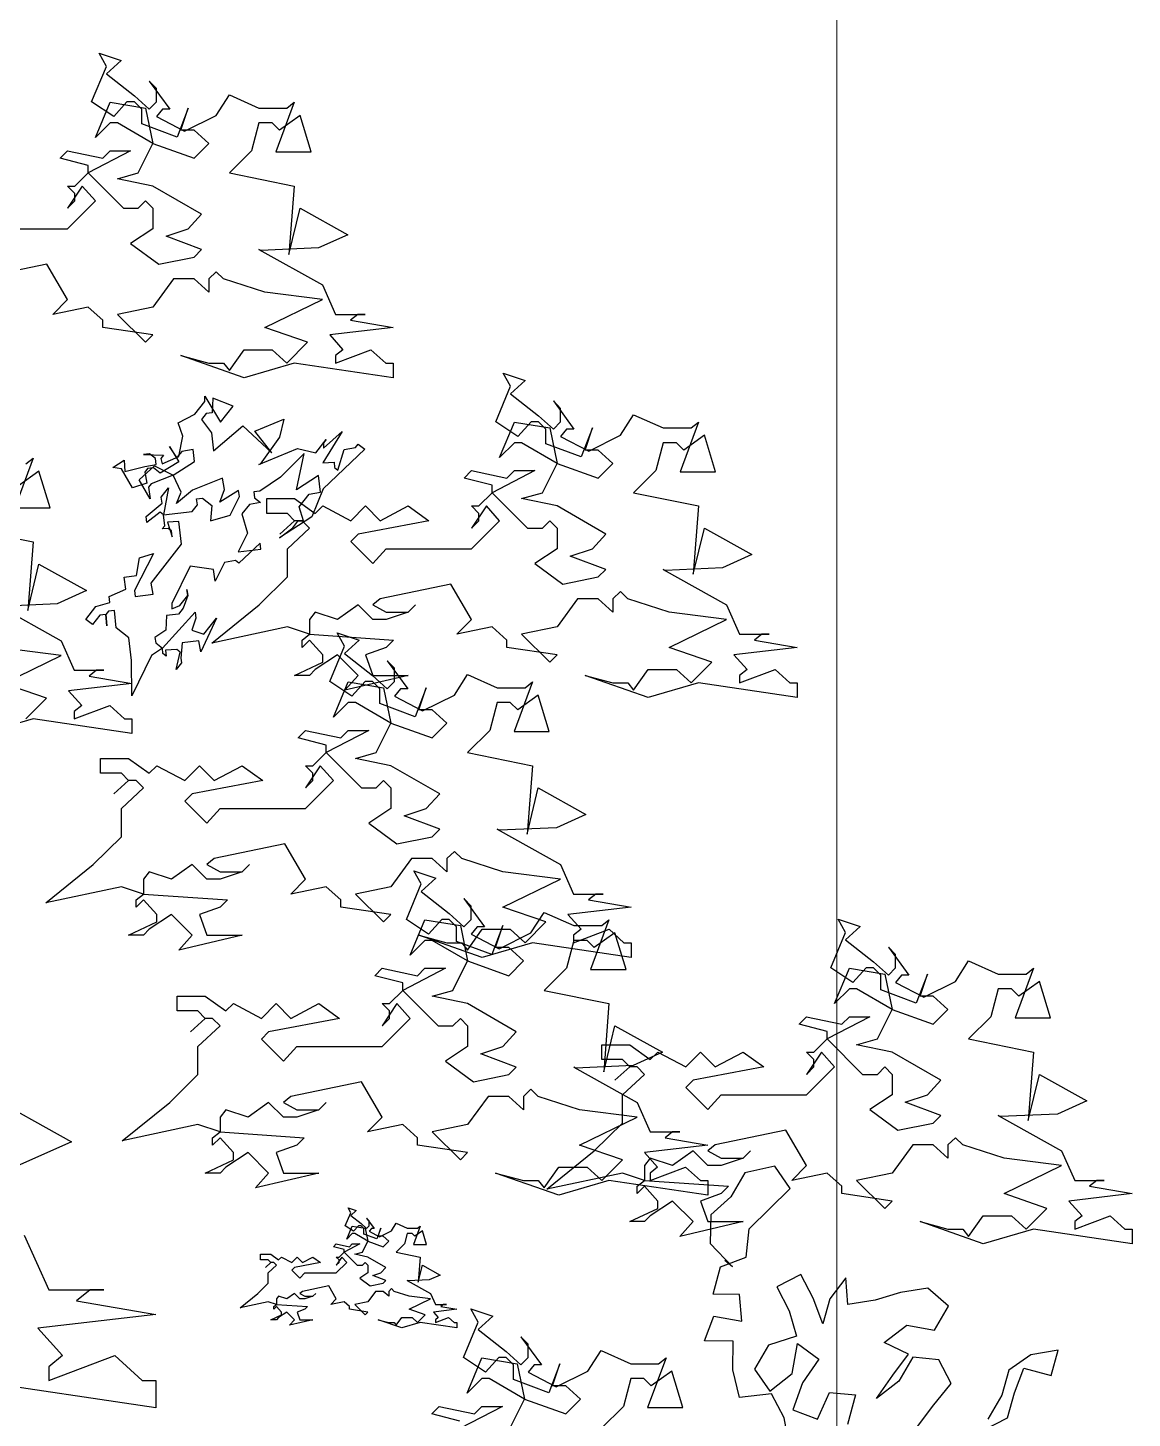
# Model space of a CAD drawing. Header units: millimetres. Extents: x 684983 to 685377, y 990360 to 990509.
# Drawn here: x 685191.389 to 685192.192, y 990422.772 to 990423.783 of the extents above; entities that cross this region are included whole.
import ezdxf

# ---------------------------------------------------------------- set-up
doc = ezdxf.new("R2010")
doc.units = ezdxf.units.MM
doc.layers.add('grid', color=8, linetype='Continuous', lineweight=9)
doc.layers.add('SYMBOLS', color=7, linetype='Continuous')
doc.layers.add('VENGA TREE', color=7, linetype='Continuous')

# ---------------------------------------------------------------- blocks, each defined once
blk = doc.blocks.new('A$C7BFB01F8')
at = {"layer": 'SYMBOLS', "color": 99}
for points in [[(2.1369, 3.9652), (2.1675, 3.9411), (2.1836, 3.9266), (2.1916, 3.9347), (2.1916, 3.9492), (2.1836, 3.9573), (2.206, 3.9266), (2.198, 3.9266), (2.1916, 3.9187), (2.2221, 3.9027), (2.2567, 3.9199), (2.2711, 3.9423), (2.3033, 3.9278), (2.3338, 3.9278), (2.3417, 3.9343), (2.3217, 3.8801), (2.3603, 3.8801), (2.3482, 3.9199), (2.3257, 3.9038), (2.3178, 3.9118), (2.3033, 3.9118), (2.2953, 3.8813), (2.2711, 3.8572), (2.3417, 3.8428), (2.336, 3.7683), (2.3482, 3.8186), (2.4002, 3.7897), (2.3681, 3.7754), (2.3054, 3.7725), (2.3033, 3.7736), (2.3724, 3.7351), (2.3868, 3.703), (2.419, 3.703), (2.4109, 3.703), (2.4029, 3.6966), (2.4494, 3.6885), (2.3804, 3.6805), (2.3948, 3.6645), (2.3868, 3.658), (2.3868, 3.6499), (2.4253, 3.6645), (2.4415, 3.6499), (2.4494, 3.6499), (2.4494, 3.6339), (2.3417, 3.6499), (2.2871, 3.6339), (2.2181, 3.658), (2.2487, 3.6499), (2.2647, 3.6499), (2.2711, 3.6419), (2.2871, 3.6645), (2.3178, 3.6645), (2.3338, 3.6499), (2.3563, 3.6725), (2.3097, 3.6885), (2.3724, 3.7191), (2.3097, 3.7271), (2.2647, 3.7416), (2.2567, 3.7495), (2.2487, 3.7416), (2.2487, 3.7271), (2.2326, 3.7416), (2.2101, 3.7416), (2.1876, 3.7109), (2.149, 3.703), (2.1797, 3.6725), (2.1876, 3.6805), (2.133, 3.6885), (2.133, 3.6966), (2.117, 3.7109), (2.0784, 3.703), (2.0944, 3.7191), (2.072, 3.7576), (1.9949, 3.7416)], [(2.0014, 3.7962), (2.0944, 3.7962), (2.125, 3.8267), (2.1106, 3.8428), (2.0944, 3.8186), (2.1024, 3.8267), (2.1024, 3.8348), (2.0944, 3.8428), (2.1024, 3.8428), (2.117, 3.8572), (2.117, 3.8653), (2.0864, 3.8732), (2.0944, 3.8813), (2.133, 3.8732), (2.1411, 3.8813), (2.1634, 3.8813), (2.117, 3.8572), (2.1555, 3.8186), (2.1716, 3.8186), (2.1797, 3.8267), (2.1876, 3.8186), (2.1876, 3.7962), (2.1634, 3.7801), (2.1941, 3.7576), (2.2326, 3.7655), (2.2407, 3.7736), (2.2021, 3.7881), (2.2261, 3.7962), (2.2407, 3.8122), (2.1876, 3.8428), (2.149, 3.8508), (2.1716, 3.8572), (2.1876, 3.8892), (2.149, 3.9118), (2.1411, 3.9118), (2.125, 3.8958), (2.1411, 3.9343), (2.1797, 3.9278), (2.1876, 3.8892), (2.2326, 3.8732), (2.2487, 3.8892), (2.2326, 3.9038), (2.2181, 3.9038), (2.2261, 3.9278), (2.214, 3.8962), (2.1755, 3.9106), (2.1755, 3.9266), (2.1675, 3.9347), (2.1594, 3.9347), (2.145, 3.9187), (2.1209, 3.9347), (2.1369, 3.9733), (2.1289, 3.9877), (2.153, 3.9797), (2.1369, 3.9652), (2.1369, 3.9652)], [(2.5775, 3.6165), (2.6081, 3.5924), (2.6242, 3.5779), (2.6321, 3.586), (2.6321, 3.6005), (2.6242, 3.6086), (2.6466, 3.5779), (2.6386, 3.5779), (2.6321, 3.57), (2.6627, 3.5539), (2.6973, 3.5712), (2.7117, 3.5936), (2.7439, 3.5791), (2.7744, 3.5791), (2.7823, 3.5856), (2.7623, 3.5314), (2.8009, 3.5314), (2.7888, 3.5712), (2.7663, 3.5551), (2.7583, 3.5631), (2.7439, 3.5631), (2.7359, 3.5326), (2.7117, 3.5085), (2.7823, 3.4941), (2.7765, 3.4196), (2.7888, 3.4699), (2.8407, 3.441), (2.8087, 3.4266), (2.746, 3.4238), (2.7439, 3.4249), (2.813, 3.3864), (2.8273, 3.3543), (2.8596, 3.3543), (2.8515, 3.3543), (2.8435, 3.3479), (2.89, 3.3398), (2.821, 3.3318), (2.8354, 3.3158), (2.8273, 3.3093), (2.8273, 3.3012), (2.8659, 3.3158), (2.882, 3.3012), (2.89, 3.3012), (2.89, 3.2852), (2.7823, 3.3012), (2.7277, 3.2852), (2.6587, 3.3093), (2.6892, 3.3012), (2.7053, 3.3012), (2.7117, 3.2932), (2.7277, 3.3158), (2.7583, 3.3158), (2.7744, 3.3012), (2.7969, 3.3238), (2.7503, 3.3398), (2.813, 3.3704), (2.7503, 3.3784), (2.7053, 3.3929), (2.6973, 3.4008), (2.6892, 3.3929), (2.6892, 3.3784), (2.6732, 3.3929), (2.6507, 3.3929), (2.6282, 3.3622), (2.5896, 3.3543), (2.6203, 3.3238), (2.6282, 3.3318), (2.5736, 3.3398), (2.5736, 3.3479), (2.5576, 3.3622), (2.519, 3.3543), (2.535, 3.3704), (2.5126, 3.4089), (2.4355, 3.3929), (2.4273, 3.3864), (2.442, 3.3784), (2.4659, 3.3784), (2.474, 3.3864), (2.4659, 3.3784), (2.442, 3.3704), (2.4273, 3.3704), (2.4113, 3.3864), (2.3889, 3.3704), (2.3647, 3.3784), (2.3584, 3.3704), (2.3584, 3.3543), (2.4499, 3.3479), (2.442, 3.3398), (2.4194, 3.3318), (2.4273, 3.3093), (2.4659, 3.3093), (2.3969, 3.2932), (2.4113, 3.3093), (2.3889, 3.3318), (2.3647, 3.3158), (2.3584, 3.3093), (2.3422, 3.3093), (2.3729, 3.3238), (2.3729, 3.3318), (2.3584, 3.3479), (2.3503, 3.3398), (2.3503, 3.3479), (2.3584, 3.3543), (2.3343, 3.3622), (2.2518, 3.3446), (2.3036, 3.3864), (2.3343, 3.4168), (2.3343, 3.4475), (2.3584, 3.4699), (2.3503, 3.478), (2.3422, 3.478), (2.3262, 3.4635), (2.3422, 3.478), (2.3343, 3.486), (2.3117, 3.486), (2.3117, 3.5021), (2.3422, 3.5021), (2.3647, 3.486), (2.3729, 3.4941), (2.4034, 3.478), (2.4194, 3.4941), (2.4355, 3.478), (2.4659, 3.4941), (2.4884, 3.478), (2.4113, 3.4635), (2.4034, 3.4555), (2.4273, 3.4314), (2.442, 3.4475), (2.535, 3.4475), (2.5655, 3.478), (2.5512, 3.4941), (2.535, 3.4699), (2.543, 3.478), (2.543, 3.486), (2.535, 3.4941), (2.543, 3.4941), (2.5576, 3.5085), (2.5576, 3.5166), (2.527, 3.5245), (2.535, 3.5326), (2.5736, 3.5245), (2.5817, 3.5326), (2.604, 3.5326), (2.5576, 3.5085), (2.5961, 3.4699), (2.6122, 3.4699), (2.6203, 3.478), (2.6282, 3.4699), (2.6282, 3.4475), (2.604, 3.4314), (2.6346, 3.4089), (2.6732, 3.4168), (2.6813, 3.4249), (2.6427, 3.4394), (2.6667, 3.4475), (2.6813, 3.4635), (2.6282, 3.4941), (2.5896, 3.5021), (2.6122, 3.5085), (2.6282, 3.5405), (2.5896, 3.5631), (2.5817, 3.5631), (2.5655, 3.5471), (2.5817, 3.5856), (2.6203, 3.5791), (2.6282, 3.5405), (2.6732, 3.5245), (2.6892, 3.5405), (2.6732, 3.5551), (2.6587, 3.5551), (2.6667, 3.5791), (2.6546, 3.5475), (2.6161, 3.5619), (2.6161, 3.5779), (2.6081, 3.586), (2.6, 3.586), (2.5856, 3.57), (2.5615, 3.586), (2.5775, 3.6246), (2.5695, 3.639), (2.5936, 3.631), (2.5775, 3.6165), (2.5775, 3.6165)], [(2.1572, 3.5318), (2.179, 3.5371), (2.1913, 3.5393), (2.1905, 3.5457), (2.1839, 3.5509), (2.1774, 3.5501), (2.1993, 3.5495), (2.1964, 3.5458), (2.1977, 3.54), (2.2159, 3.5482), (2.2204, 3.5701), (2.2153, 3.5846), (2.2333, 3.594), (2.2442, 3.6079), (2.2441, 3.6138), (2.2615, 3.5854), (2.2752, 3.6029), (2.2529, 3.6116), (2.2522, 3.5957), (2.2457, 3.5949), (2.2406, 3.5883), (2.2516, 3.5739), (2.2539, 3.5543), (2.2856, 3.5813), (2.3174, 3.5521), (2.2988, 3.5756), (2.3304, 3.5889), (2.3256, 3.5692), (2.3046, 3.5398), (2.3033, 3.5392), (2.3454, 3.5569), (2.3651, 3.552), (2.3765, 3.5666), (2.3737, 3.563), (2.3737, 3.557), (2.3939, 3.5753), (2.373, 3.5411), (2.3854, 3.542), (2.3855, 3.536), (2.3892, 3.5331), (2.3962, 3.5558), (2.4086, 3.558), (2.4114, 3.5616), (2.4187, 3.5559), (2.3732, 3.5127), (2.361, 3.4822), (2.3256, 3.4594), (2.3401, 3.4704), (2.3458, 3.4777), (2.3517, 3.4778), (2.3471, 3.4931), (2.358, 3.507), (2.3703, 3.5091), (2.3681, 3.5273), (2.3443, 3.5118), (2.3526, 3.5512), (2.3267, 3.5256), (2.3042, 3.5103), (2.2977, 3.5095), (2.2985, 3.503), (2.305, 3.4979), (2.2928, 3.4957), (2.2847, 3.4855), (2.2907, 3.4644), (2.2806, 3.4441), (2.3053, 3.4471), (2.3045, 3.4536), (2.2814, 3.4316), (2.2778, 3.4345), (2.2656, 3.4323), (2.2554, 3.412), (2.2538, 3.425), (2.2284, 3.4285), (2.2083, 3.3878), (2.2083, 3.3818), (2.2171, 3.3856), (2.2256, 3.3965), (2.2248, 3.403), (2.2256, 3.3965), (2.2207, 3.3828), (2.2155, 3.3761), (2.2026, 3.3745), (2.2019, 3.3587), (2.1896, 3.3505), (2.191, 3.3448), (2.1983, 3.3391), (2.2338, 3.3783), (2.2346, 3.3719), (2.2302, 3.3588), (2.2433, 3.3544), (2.257, 3.3719), (2.2398, 3.3349), (2.2376, 3.3471), (2.2194, 3.3449), (2.218, 3.3283), (2.2188, 3.3231), (2.213, 3.3157), (2.2173, 3.3348), (2.2137, 3.3377), (2.2013, 3.3368), (2.202, 3.3303), (2.1984, 3.3331), (2.1983, 3.3391), (2.1862, 3.331), (2.1648, 3.2872), (2.1643, 3.3257), (2.1614, 3.3504), (2.1475, 3.3613), (2.1458, 3.3802), (2.1393, 3.3794), (2.1364, 3.3757), (2.1373, 3.3633), (2.1364, 3.3757), (2.1299, 3.375), (2.1219, 3.3647), (2.1147, 3.3704), (2.1255, 3.3843), (2.1408, 3.3888), (2.14, 3.3954), (2.1582, 3.4035), (2.1565, 3.4165), (2.1696, 3.4181), (2.1731, 3.4376), (2.1884, 3.4421), (2.1676, 3.4019), (2.1684, 3.3955), (2.1878, 3.3978), (2.1857, 3.4101), (2.2188, 3.4524), (2.2158, 3.4771), (2.2034, 3.4763), (2.2086, 3.4604), (2.2078, 3.4669), (2.2042, 3.4697), (2.1977, 3.469), (2.2005, 3.4726), (2.1991, 3.4843), (2.1955, 3.4872), (2.181, 3.4761), (2.1802, 3.4827), (2.1976, 3.4973), (2.1968, 3.5038), (2.2047, 3.514), (2.1991, 3.4843), (2.2303, 3.4881), (2.2361, 3.4954), (2.2353, 3.5019), (2.2418, 3.5027), (2.252, 3.4947), (2.2506, 3.478), (2.2718, 3.4839), (2.2819, 3.5043), (2.2811, 3.5108), (2.2608, 3.4984), (2.2656, 3.5122), (2.2636, 3.5245), (2.2308, 3.5113), (2.2135, 3.4966), (2.2186, 3.5091), (2.2097, 3.5278), (2.1858, 3.5183), (2.1829, 3.5147), (2.1845, 3.5017), (2.1727, 3.5227), (2.1894, 3.5379), (2.2097, 3.5278), (2.233, 3.5425), (2.2314, 3.5555), (2.2191, 3.5534), (2.2139, 3.5468), (2.2059, 3.559), (2.2159, 3.5423), (2.1957, 3.5299), (2.1884, 3.5356), (2.1819, 3.5348), (2.179, 3.5311), (2.1812, 3.5189), (2.1654, 3.5137), (2.1535, 3.5347), (2.1441, 3.5361), (2.1563, 3.5442), (2.1572, 3.5318), (2.1572, 3.5318)], [(2.049, 3.5399), (2.057, 3.5463), (2.037, 3.4921), (2.0755, 3.4921), (2.0634, 3.5319), (2.041, 3.5159)], [(1.9864, 3.4693), (2.057, 3.4549), (2.0512, 3.3803), (2.0634, 3.4307), (2.1154, 3.4018), (2.0834, 3.3874), (2.0207, 3.3846)], [(2.0185, 3.3857), (2.0876, 3.3472), (2.102, 3.315), (2.1343, 3.315), (2.1262, 3.315), (2.1181, 3.3086), (2.1647, 3.3005), (2.0957, 3.2926), (2.1101, 3.2766), (2.102, 3.27), (2.102, 3.262), (2.1406, 3.2766), (2.1567, 3.262), (2.1647, 3.262), (2.1647, 3.2459), (2.057, 3.262), (2.0024, 3.2459)], [(2.049, 3.262), (2.0716, 3.2845), (2.025, 3.3005), (2.0876, 3.3312), (2.025, 3.3391)], [(2.3965, 3.3332), (2.427, 3.3091), (2.4432, 3.2946), (2.4511, 3.3027), (2.4511, 3.3172), (2.4432, 3.3252), (2.4656, 3.2946), (2.4576, 3.2946), (2.4511, 3.2867), (2.4816, 3.2706), (2.5163, 3.2879), (2.5307, 3.3103), (2.5628, 3.2958), (2.5934, 3.2958), (2.6013, 3.3022), (2.5813, 3.2481), (2.6198, 3.2481), (2.6077, 3.2879), (2.5853, 3.2718), (2.5773, 3.2798), (2.5628, 3.2798), (2.5549, 3.2493), (2.5307, 3.2252), (2.6013, 3.2108), (2.5955, 3.1363), (2.6077, 3.1866), (2.6597, 3.1577), (2.6277, 3.1433), (2.565, 3.1405), (2.5628, 3.1416), (2.6319, 3.1031), (2.6463, 3.071), (2.6786, 3.071), (2.6705, 3.071), (2.6625, 3.0645), (2.709, 3.0565), (2.64, 3.0485), (2.6544, 3.0325), (2.6463, 3.026), (2.6463, 3.0179), (2.6849, 3.0325), (2.701, 3.0179), (2.709, 3.0179), (2.709, 3.0019), (2.6013, 3.0179), (2.5467, 3.0019), (2.4777, 3.026), (2.5082, 3.0179), (2.5243, 3.0179), (2.5307, 3.0099), (2.5467, 3.0325), (2.5773, 3.0325), (2.5934, 3.0179), (2.6159, 3.0405), (2.5693, 3.0565), (2.6319, 3.0871), (2.5693, 3.0951), (2.5243, 3.1096), (2.5163, 3.1175), (2.5082, 3.1096), (2.5082, 3.0951), (2.4922, 3.1096), (2.4697, 3.1096), (2.4472, 3.0789), (2.4086, 3.071), (2.4392, 3.0405), (2.4472, 3.0485), (2.3926, 3.0565), (2.3926, 3.0645), (2.3766, 3.0789), (2.338, 3.071), (2.354, 3.0871), (2.3316, 3.1256), (2.2545, 3.1096), (2.2463, 3.1031), (2.2609, 3.0951), (2.2849, 3.0951), (2.293, 3.1031), (2.2849, 3.0951), (2.2609, 3.0871), (2.2463, 3.0871), (2.2303, 3.1031), (2.2079, 3.0871), (2.1837, 3.0951), (2.1773, 3.0871), (2.1773, 3.071), (2.2689, 3.0645), (2.2609, 3.0565), (2.2384, 3.0485), (2.2463, 3.026), (2.2849, 3.026), (2.2159, 3.0099), (2.2303, 3.026), (2.2079, 3.0485), (2.1837, 3.0325), (2.1773, 3.026), (2.1612, 3.026), (2.1918, 3.0405), (2.1918, 3.0485), (2.1773, 3.0645), (2.1693, 3.0565), (2.1693, 3.0645), (2.1773, 3.071), (2.1533, 3.0789), (2.0708, 3.0613), (2.1226, 3.1031), (2.1533, 3.1335), (2.1533, 3.1642), (2.1773, 3.1866), (2.1693, 3.1947), (2.1612, 3.1947), (2.1452, 3.1802), (2.1612, 3.1947), (2.1533, 3.2027), (2.1307, 3.2027), (2.1307, 3.2188), (2.1612, 3.2188), (2.1837, 3.2027), (2.1918, 3.2108), (2.2224, 3.1947), (2.2384, 3.2108), (2.2545, 3.1947), (2.2849, 3.2108), (2.3074, 3.1947), (2.2303, 3.1802), (2.2224, 3.1722), (2.2463, 3.1481), (2.2609, 3.1642), (2.354, 3.1642), (2.3845, 3.1947), (2.3701, 3.2108), (2.354, 3.1866), (2.362, 3.1947), (2.362, 3.2027), (2.354, 3.2108), (2.362, 3.2108), (2.3766, 3.2252), (2.3766, 3.2333), (2.3459, 3.2412), (2.354, 3.2493), (2.3926, 3.2412), (2.4007, 3.2493), (2.423, 3.2493), (2.3766, 3.2252), (2.415, 3.1866), (2.4312, 3.1866), (2.4392, 3.1947), (2.4472, 3.1866), (2.4472, 3.1642), (2.423, 3.1481), (2.4536, 3.1256), (2.4922, 3.1335), (2.5003, 3.1416), (2.4617, 3.1561), (2.4857, 3.1642), (2.5003, 3.1802), (2.4472, 3.2108), (2.4086, 3.2188), (2.4312, 3.2252), (2.4472, 3.2572), (2.4086, 3.2798), (2.4007, 3.2798), (2.3845, 3.2638), (2.4007, 3.3022), (2.4392, 3.2958), (2.4472, 3.2572), (2.4922, 3.2412), (2.5082, 3.2572), (2.4922, 3.2718), (2.4777, 3.2718), (2.4857, 3.2958), (2.4736, 3.2642), (2.4351, 3.2786), (2.4351, 3.2946), (2.427, 3.3027), (2.419, 3.3027), (2.4046, 3.2867), (2.3805, 3.3027), (2.3965, 3.3413), (2.3885, 3.3557), (2.4125, 3.3477), (2.3965, 3.3332), (2.3965, 3.3332)], [(2.0023, 2.8547), (2.0991, 2.8009), (2.0395, 2.7741)], [(2.0474, 2.6992), (2.0742, 2.6394), (2.1342, 2.6394), (2.1192, 2.6394), (2.1042, 2.6274), (2.1909, 2.6124), (2.0624, 2.5976), (2.0892, 2.5677), (2.0742, 2.5556), (2.0742, 2.5405), (2.146, 2.5677), (2.176, 2.5405), (2.1909, 2.5405), (2.1909, 2.5107), (1.9903, 2.5405)], [(2.48, 3.0739), (2.5106, 3.0498), (2.5267, 3.0353), (2.5346, 3.0434), (2.5346, 3.0579), (2.5267, 3.066), (2.5491, 3.0353), (2.5411, 3.0353), (2.5346, 3.0274), (2.5652, 3.0114), (2.5998, 3.0286), (2.6142, 3.051), (2.6464, 3.0365), (2.6769, 3.0365), (2.6848, 3.043), (2.6648, 2.9888), (2.7034, 2.9888), (2.6913, 3.0286), (2.6688, 3.0126), (2.6609, 3.0205), (2.6464, 3.0205), (2.6384, 2.99), (2.6142, 2.9659), (2.6848, 2.9515), (2.6791, 2.877), (2.6913, 2.9273), (2.7432, 2.8985), (2.7112, 2.8841), (2.6485, 2.8812), (2.6464, 2.8823), (2.7155, 2.8438), (2.7298, 2.8117), (2.7621, 2.8117), (2.754, 2.8117), (2.746, 2.8053), (2.7925, 2.7972), (2.7235, 2.7892), (2.7379, 2.7732), (2.7298, 2.7667), (2.7298, 2.7586), (2.7684, 2.7732), (2.7846, 2.7586), (2.7925, 2.7586), (2.7925, 2.7426), (2.6848, 2.7586), (2.6302, 2.7426), (2.5612, 2.7667), (2.5918, 2.7586), (2.6078, 2.7586), (2.6142, 2.7507), (2.6302, 2.7732), (2.6609, 2.7732), (2.6769, 2.7586), (2.6994, 2.7812), (2.6528, 2.7972), (2.7155, 2.8278), (2.6528, 2.8358), (2.6078, 2.8503), (2.5998, 2.8582), (2.5918, 2.8503), (2.5918, 2.8358), (2.5757, 2.8503), (2.5532, 2.8503), (2.5307, 2.8197), (2.4921, 2.8117), (2.5228, 2.7812), (2.5307, 2.7892), (2.4761, 2.7972), (2.4761, 2.8053), (2.4601, 2.8197), (2.4215, 2.8117), (2.4375, 2.8278), (2.4151, 2.8663), (2.338, 2.8503), (2.3299, 2.8438), (2.3445, 2.8358), (2.3684, 2.8358), (2.3765, 2.8438), (2.3684, 2.8358), (2.3445, 2.8278), (2.3299, 2.8278), (2.3138, 2.8438), (2.2914, 2.8278), (2.2672, 2.8358), (2.2609, 2.8278), (2.2609, 2.8117), (2.3524, 2.8053), (2.3445, 2.7972), (2.3219, 2.7892), (2.3299, 2.7667), (2.3684, 2.7667), (2.2994, 2.7507), (2.3138, 2.7667), (2.2914, 2.7892), (2.2672, 2.7732), (2.2609, 2.7667), (2.2447, 2.7667), (2.2754, 2.7812), (2.2754, 2.7892), (2.2609, 2.8053), (2.2528, 2.7972), (2.2528, 2.8053), (2.2609, 2.8117), (2.2368, 2.8197), (2.1543, 2.802), (2.2061, 2.8438), (2.2368, 2.8743), (2.2368, 2.9049), (2.2609, 2.9273), (2.2528, 2.9354), (2.2447, 2.9354), (2.2287, 2.9209), (2.2447, 2.9354), (2.2368, 2.9435), (2.2142, 2.9435), (2.2142, 2.9595), (2.2447, 2.9595), (2.2672, 2.9435), (2.2754, 2.9515), (2.3059, 2.9354), (2.3219, 2.9515), (2.338, 2.9354), (2.3684, 2.9515), (2.3909, 2.9354), (2.3138, 2.9209), (2.3059, 2.9129), (2.3299, 2.8889), (2.3445, 2.9049), (2.4375, 2.9049), (2.4681, 2.9354), (2.4537, 2.9515), (2.4375, 2.9273), (2.4455, 2.9354), (2.4455, 2.9435), (2.4375, 2.9515), (2.4455, 2.9515), (2.4601, 2.9659), (2.4601, 2.974), (2.4295, 2.9819), (2.4375, 2.99), (2.4761, 2.9819), (2.4842, 2.99), (2.5065, 2.99), (2.4601, 2.9659), (2.4986, 2.9273), (2.5147, 2.9273), (2.5228, 2.9354), (2.5307, 2.9273), (2.5307, 2.9049), (2.5065, 2.8889), (2.5371, 2.8663), (2.5757, 2.8743), (2.5838, 2.8823), (2.5452, 2.8968), (2.5692, 2.9049), (2.5838, 2.9209), (2.5307, 2.9515), (2.4921, 2.9595), (2.5147, 2.9659), (2.5307, 2.998), (2.4921, 3.0205), (2.4842, 3.0205), (2.4681, 3.0045), (2.4842, 3.043), (2.5228, 3.0365), (2.5307, 2.998), (2.5757, 2.9819), (2.5918, 2.998), (2.5757, 3.0126), (2.5612, 3.0126), (2.5692, 3.0365), (2.5571, 3.0049), (2.5186, 3.0193), (2.5186, 3.0353), (2.5106, 3.0434), (2.5025, 3.0434), (2.4881, 3.0274), (2.464, 3.0434), (2.48, 3.082), (2.472, 3.0964), (2.4961, 3.0884), (2.48, 3.0739), (2.48, 3.0739)], [(2.9427, 3.021), (2.9732, 2.9969), (2.9894, 2.9824), (2.9973, 2.9905), (2.9973, 3.005), (2.9894, 3.013), (3.0118, 2.9824), (3.0038, 2.9824), (2.9973, 2.9745), (3.0279, 2.9584), (3.0625, 2.9757), (3.0769, 2.9981), (3.109, 2.9836), (3.1396, 2.9836), (3.1475, 2.99), (3.1275, 2.9359), (3.166, 2.9359), (3.154, 2.9757), (3.1315, 2.9596), (3.1235, 2.9676), (3.109, 2.9676), (3.1011, 2.9371), (3.0769, 2.913), (3.1475, 2.8986), (3.1417, 2.8241), (3.154, 2.8744), (3.2059, 2.8455), (3.1739, 2.8311), (3.1112, 2.8283), (3.109, 2.8294), (3.1781, 2.7909), (3.1925, 2.7588), (3.2248, 2.7588), (3.2167, 2.7588), (3.2087, 2.7523), (3.2552, 2.7443), (3.1862, 2.7363), (3.2006, 2.7203), (3.1925, 2.7138), (3.1925, 2.7057), (3.2311, 2.7203), (3.2472, 2.7057), (3.2552, 2.7057), (3.2552, 2.6897), (3.1475, 2.7057), (3.0929, 2.6897), (3.0239, 2.7138), (3.0544, 2.7057), (3.0705, 2.7057), (3.0769, 2.6977), (3.0929, 2.7203), (3.1235, 2.7203), (3.1396, 2.7057), (3.1621, 2.7283), (3.1155, 2.7443), (3.1781, 2.7749), (3.1155, 2.7829), (3.0705, 2.7974), (3.0625, 2.8053), (3.0544, 2.7974), (3.0544, 2.7829), (3.0384, 2.7974), (3.0159, 2.7974), (2.9934, 2.7667), (2.9548, 2.7588), (2.9855, 2.7283), (2.9934, 2.7363), (2.9388, 2.7443), (2.9388, 2.7523), (2.9228, 2.7667), (2.8842, 2.7588), (2.9002, 2.7749), (2.8778, 2.8134), (2.8007, 2.7974), (2.7925, 2.7909), (2.8071, 2.7829), (2.8311, 2.7829), (2.8392, 2.7909), (2.8311, 2.7829), (2.8071, 2.7749), (2.7925, 2.7749), (2.7765, 2.7909), (2.7541, 2.7749), (2.7299, 2.7829), (2.7236, 2.7749), (2.7236, 2.7588), (2.8151, 2.7523), (2.8071, 2.7443), (2.7846, 2.7363), (2.7925, 2.7138), (2.8311, 2.7138), (2.7621, 2.6977), (2.7765, 2.7138), (2.7541, 2.7363), (2.7299, 2.7203), (2.7236, 2.7138), (2.7074, 2.7138), (2.738, 2.7283), (2.738, 2.7363), (2.7236, 2.7523), (2.7155, 2.7443), (2.7155, 2.7523), (2.7236, 2.7588), (2.6995, 2.7667), (2.617, 2.7491), (2.6688, 2.7909), (2.6995, 2.8213), (2.6995, 2.852), (2.7236, 2.8744), (2.7155, 2.8825), (2.7074, 2.8825), (2.6914, 2.868), (2.7074, 2.8825), (2.6995, 2.8905), (2.6769, 2.8905), (2.6769, 2.9066), (2.7074, 2.9066), (2.7299, 2.8905), (2.738, 2.8986), (2.7686, 2.8825), (2.7846, 2.8986), (2.8007, 2.8825), (2.8311, 2.8986), (2.8536, 2.8825), (2.7765, 2.868), (2.7686, 2.86), (2.7925, 2.8359), (2.8071, 2.852), (2.9002, 2.852), (2.9307, 2.8825), (2.9164, 2.8986), (2.9002, 2.8744), (2.9082, 2.8825), (2.9082, 2.8905), (2.9002, 2.8986), (2.9082, 2.8986), (2.9228, 2.913), (2.9228, 2.9211), (2.8922, 2.929), (2.9002, 2.9371), (2.9388, 2.929), (2.9469, 2.9371), (2.9692, 2.9371), (2.9228, 2.913), (2.9613, 2.8744), (2.9774, 2.8744), (2.9855, 2.8825), (2.9934, 2.8744), (2.9934, 2.852), (2.9692, 2.8359), (2.9998, 2.8134), (3.0384, 2.8213), (3.0465, 2.8294), (3.0079, 2.8439), (3.0319, 2.852), (3.0465, 2.868), (2.9934, 2.8986), (2.9548, 2.9066), (2.9774, 2.913), (2.9934, 2.945), (2.9548, 2.9676), (2.9469, 2.9676), (2.9307, 2.9516), (2.9469, 2.99), (2.9855, 2.9836), (2.9934, 2.945), (3.0384, 2.929), (3.0544, 2.945), (3.0384, 2.9596), (3.0239, 2.9596), (3.0319, 2.9836), (3.0198, 2.952), (2.9813, 2.9664), (2.9813, 2.9824), (2.9732, 2.9905), (2.9652, 2.9905), (2.9508, 2.9745), (2.9267, 2.9905), (2.9427, 3.0291), (2.9347, 3.0435), (2.9588, 3.0355), (2.9427, 3.021), (2.9427, 3.021)], [(3.0931, 2.4863), (3.1191, 2.4999), (3.1268, 2.5273), (3.1369, 2.5542), (3.1669, 2.5461), (3.1745, 2.5735), (3.1448, 2.5685), (3.1208, 2.5519), (3.1132, 2.5245), (3.0979, 2.4985)], [(3.0203, 2.4892), (3.0376, 2.5122), (3.0579, 2.5373), (3.0444, 2.5633), (3.016, 2.5659), (3.0008, 2.5399), (2.9764, 2.5208), (2.9941, 2.5463), (3.0114, 2.5693), (2.985, 2.582), (3.0094, 2.6011), (3.0398, 2.5956), (3.055, 2.6216), (3.0325, 2.6414), (3.0028, 2.6364), (2.9751, 2.6283), (2.9454, 2.6233), (2.9429, 2.6526), (2.9256, 2.6296), (2.918, 2.6022), (2.9074, 2.6303), (2.8939, 2.6563), (2.8678, 2.6428), (2.8814, 2.6167), (2.8894, 2.5891), (2.8587, 2.579), (2.8435, 2.553), (2.8601, 2.529), (2.8845, 2.5481), (2.8905, 2.581), (2.9135, 2.5637), (2.8958, 2.5382), (2.8851, 2.5087), (2.9121, 2.4985), (2.9252, 2.5275), (2.9536, 2.525), (2.945, 2.4925)], [(2.8823, 2.4647), (2.8757, 2.5), (2.8621, 2.526), (2.8273, 2.5219), (2.8198, 2.5521), (2.8203, 2.5834), (2.789, 2.5839), (2.7991, 2.6109), (2.8295, 2.6053), (2.827, 2.6345), (2.7983, 2.6346), (2.8064, 2.6645), (2.8345, 2.6751), (2.8375, 2.7059), (2.8822, 2.7501), (2.8657, 2.7741), (2.833, 2.767), (2.8177, 2.741), (2.7958, 2.7214), (2.7953, 2.6901), (2.8195, 2.6647), (2.8112, 2.6714)], [(2.4034, 2.7205), (2.4146, 2.7116), (2.4206, 2.7062), (2.4235, 2.7092), (2.4235, 2.7146), (2.4206, 2.7175), (2.4289, 2.7062), (2.4259, 2.7062), (2.4235, 2.7033), (2.4348, 2.6974), (2.4476, 2.7037), (2.453, 2.712), (2.4648, 2.7067), (2.4761, 2.7067), (2.4791, 2.709), (2.4716, 2.689), (2.4859, 2.689), (2.4814, 2.7037), (2.4731, 2.6978), (2.4702, 2.7007), (2.4648, 2.7007), (2.4619, 2.6895), (2.453, 2.6806), (2.4791, 2.6752), (2.4769, 2.6477), (2.4814, 2.6663), (2.5007, 2.6556), (2.4888, 2.6503), (2.4656, 2.6493), (2.4648, 2.6497), (2.4904, 2.6354), (2.4957, 2.6235), (2.5076, 2.6235), (2.5046, 2.6235), (2.5017, 2.6212), (2.5189, 2.6182), (2.4934, 2.6152), (2.4987, 2.6093), (2.4957, 2.6069), (2.4957, 2.6039), (2.51, 2.6093), (2.5159, 2.6039), (2.5189, 2.6039), (2.5189, 2.598), (2.4791, 2.6039), (2.4589, 2.598), (2.4334, 2.6069), (2.4447, 2.6039), (2.4506, 2.6039), (2.453, 2.601), (2.4589, 2.6093), (2.4702, 2.6093), (2.4761, 2.6039), (2.4845, 2.6123), (2.4672, 2.6182), (2.4904, 2.6295), (2.4672, 2.6325), (2.4506, 2.6378), (2.4476, 2.6408), (2.4447, 2.6378), (2.4447, 2.6325), (2.4387, 2.6378), (2.4304, 2.6378), (2.4221, 2.6265), (2.4078, 2.6235), (2.4192, 2.6123), (2.4221, 2.6152), (2.4019, 2.6182), (2.4019, 2.6212), (2.396, 2.6265), (2.3817, 2.6235), (2.3876, 2.6295), (2.3793, 2.6437), (2.3509, 2.6378), (2.3478, 2.6354), (2.3532, 2.6325), (2.3621, 2.6325), (2.3651, 2.6354), (2.3621, 2.6325), (2.3532, 2.6295), (2.3478, 2.6295), (2.3419, 2.6354), (2.3336, 2.6295), (2.3247, 2.6325), (2.3223, 2.6295), (2.3223, 2.6235), (2.3562, 2.6212), (2.3532, 2.6182), (2.3449, 2.6152), (2.3478, 2.6069), (2.3621, 2.6069), (2.3366, 2.601), (2.3419, 2.6069), (2.3336, 2.6152), (2.3247, 2.6093), (2.3223, 2.6069), (2.3164, 2.6069), (2.3277, 2.6123), (2.3277, 2.6152), (2.3223, 2.6212), (2.3194, 2.6182), (2.3194, 2.6212), (2.3223, 2.6235), (2.3134, 2.6265), (2.2829, 2.62), (2.3021, 2.6354), (2.3134, 2.6467), (2.3134, 2.658), (2.3223, 2.6663), (2.3194, 2.6693), (2.3164, 2.6693), (2.3105, 2.6639), (2.3164, 2.6693), (2.3134, 2.6723), (2.3051, 2.6723), (2.3051, 2.6782), (2.3164, 2.6782), (2.3247, 2.6723), (2.3277, 2.6752), (2.339, 2.6693), (2.3449, 2.6752), (2.3509, 2.6693), (2.3621, 2.6752), (2.3704, 2.6693), (2.3419, 2.6639), (2.339, 2.661), (2.3478, 2.6521), (2.3532, 2.658), (2.3876, 2.658), (2.3989, 2.6693), (2.3936, 2.6752), (2.3876, 2.6663), (2.3906, 2.6693), (2.3906, 2.6723), (2.3876, 2.6752), (2.3906, 2.6752), (2.396, 2.6806), (2.396, 2.6835), (2.3847, 2.6865), (2.3876, 2.6895), (2.4019, 2.6865), (2.4049, 2.6895), (2.4132, 2.6895), (2.396, 2.6806), (2.4102, 2.6663), (2.4162, 2.6663), (2.4192, 2.6693), (2.4221, 2.6663), (2.4221, 2.658), (2.4132, 2.6521), (2.4245, 2.6437), (2.4387, 2.6467), (2.4417, 2.6497), (2.4275, 2.655), (2.4363, 2.658), (2.4417, 2.6639), (2.4221, 2.6752), (2.4078, 2.6782), (2.4162, 2.6806), (2.4221, 2.6924), (2.4078, 2.7007), (2.4049, 2.7007), (2.3989, 2.6948), (2.4049, 2.709), (2.4192, 2.7067), (2.4221, 2.6924), (2.4387, 2.6865), (2.4447, 2.6924), (2.4387, 2.6978), (2.4334, 2.6978), (2.4363, 2.7067), (2.4318, 2.695), (2.4176, 2.7003), (2.4176, 2.7062), (2.4146, 2.7092), (2.4117, 2.7092), (2.4063, 2.7033), (2.3974, 2.7092), (2.4034, 2.7235), (2.4004, 2.7288), (2.4093, 2.7258), (2.4034, 2.7205), (2.4034, 2.7205)], [(2.5422, 2.5963), (2.5727, 2.5722), (2.5888, 2.5577), (2.5968, 2.5658), (2.5968, 2.5803), (2.5888, 2.5883), (2.6113, 2.5577), (2.6032, 2.5577), (2.5968, 2.5497), (2.6273, 2.5337), (2.6619, 2.5509), (2.6763, 2.5734), (2.7085, 2.5589), (2.739, 2.5589), (2.747, 2.5653), (2.7269, 2.5112), (2.7655, 2.5112), (2.7534, 2.5509), (2.7309, 2.5349), (2.723, 2.5429), (2.7085, 2.5429), (2.7005, 2.5124), (2.6763, 2.4883)], [(2.5222, 2.4963), (2.4916, 2.5043), (2.4997, 2.5124), (2.5382, 2.5043), (2.5463, 2.5124), (2.5687, 2.5124), (2.5222, 2.4883)], [(2.5768, 2.4883), (2.5928, 2.5203), (2.5543, 2.5429), (2.5463, 2.5429), (2.5302, 2.5269), (2.5463, 2.5653), (2.5849, 2.5589), (2.5928, 2.5203), (2.6379, 2.5043), (2.6539, 2.5203), (2.6379, 2.5349), (2.6234, 2.5349), (2.6313, 2.5589), (2.6192, 2.5273), (2.5808, 2.5417), (2.5808, 2.5577), (2.5727, 2.5658), (2.5646, 2.5658), (2.5502, 2.5497), (2.5261, 2.5658), (2.5422, 2.6043), (2.5341, 2.6187), (2.5582, 2.6108), (2.5422, 2.5963), (2.5422, 2.5963)]]:
    blk.add_lwpolyline(points, dxfattribs=at)

msp = doc.modelspace()

# ---------------------------------------------------------------- linework, layer by layer
at = {"layer": 'grid'}
msp.add_line((685191.9771, 990509.1548), (685191.9771, 990370.8996), dxfattribs=at)

# ---------------------------------------------------------------- block references
at = {"layer": 'VENGA TREE', "xscale": 0.666594931465463, "yscale": 0.666594931465463, "zscale": 0.666594931465463}
msp.add_blockref('A$C7BFB01F8', (685190.0218, 990421.106, 97.749), dxfattribs=at)

doc.saveas('drawing.dxf')
